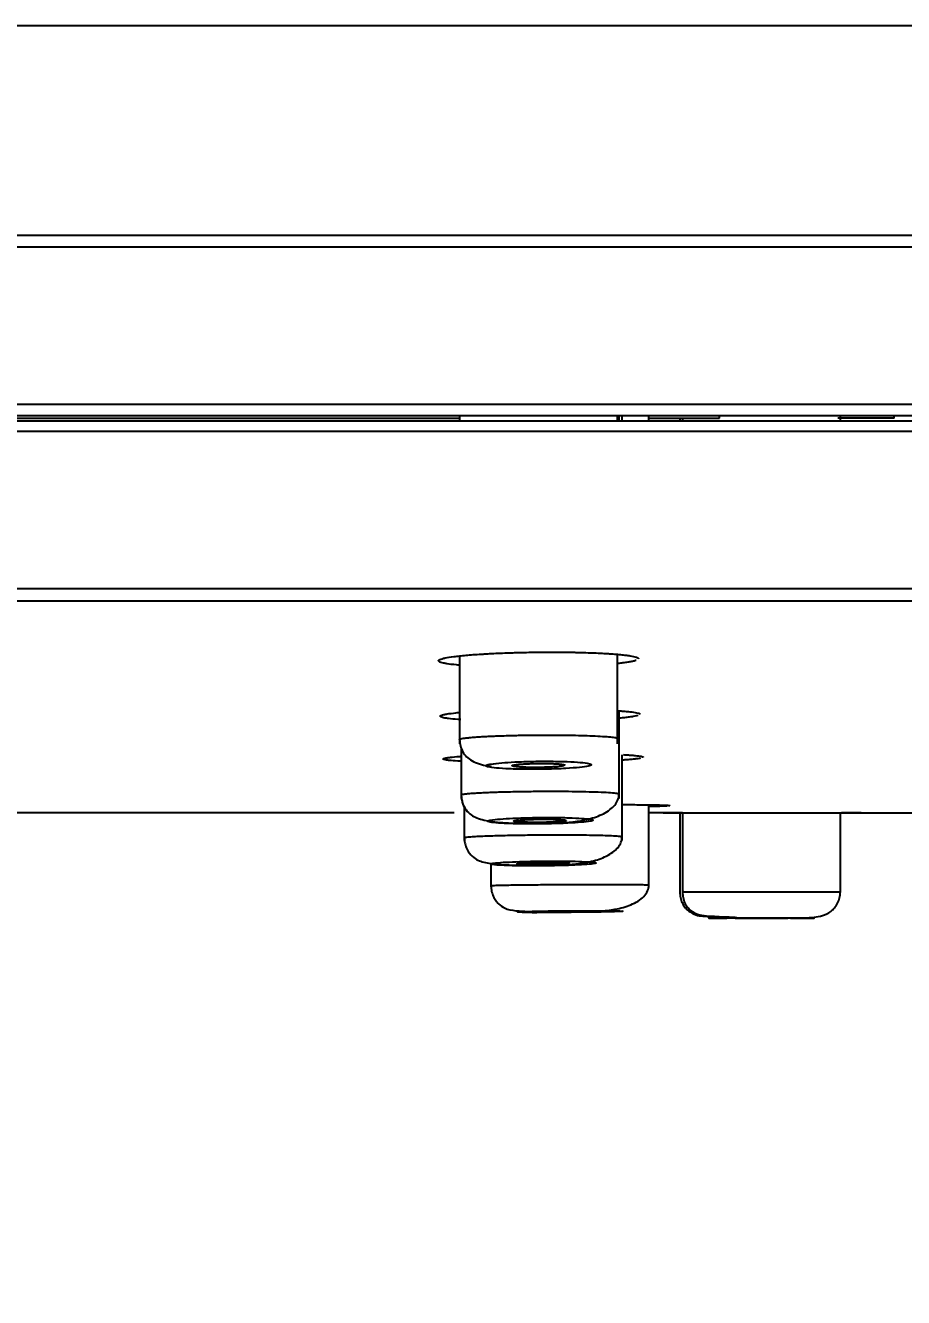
# Model space of a CAD drawing. Header units: millimetres. Extents: x 6110 to 6704, y -2661 to -1821.
# Drawn here: x 6484.93 to 6489.1, y -2068.33 to -2062.29 of the extents above; entities that cross this region are included whole.
import ezdxf

# ---------------------------------------------------------------- set-up
doc = ezdxf.new("R2010")
doc.units = ezdxf.units.MM
doc.header["$LTSCALE"] = 0.1
doc.linetypes.add('HIDDEN2', pattern=[4.7625, 3.175, -1.5875])
doc.layers.add('1', color=4, linetype='HIDDEN2', lineweight=13)
doc.layers.add('DIM', color=3, linetype='Continuous', lineweight=9)
doc.styles.get("Standard").update_dxf_attribs({"font": 'arial.ttf'})
doc.dimstyles.new('ISO-25', dxfattribs={"dimtxt": 2.5, "dimasz": 2.5, "dimexe": 1.25, "dimexo": 0.625, "dimtad": 1, "dimlfac": 5, "dimtxsty": 'Standard', "dimcen": 2.5, "dimadec": 0, "dimazin": 0, "dimtfac": 1, "dimtmove": 0, "dimatfit": 3, "dimfxl": 0, "dimarcsym": 0})

# ---------------------------------------------------------------- blocks, each defined once
blk = doc.blocks.new('*D94')
at = {"layer": 'Defpoints', "color": 0}
for p in [(6619.6172, -1993.2599), (6619.6172, -2013.8444), (6456.1819, -2064.0902)]:
    blk.add_point(p, dxfattribs=at)
at = {"layer": 'DIM', "color": 0, "lineweight": -2}
for p, q in [((6456.1819, -2063.4652), (6456.1819, -1992.0099)), ((6619.6172, -2013.2194), (6619.6172, -1992.0099)), ((6461.1819, -1993.2599), (6614.6172, -1993.2599))]:
    blk.add_line(p, q, dxfattribs=at)
at = {"layer": 'DIM', "color": 0}
for points in [[(6461.1819, -1992.4266), (6461.1819, -1994.0933), (6456.1819, -1993.2599)], [(6614.6172, -1992.4266), (6614.6172, -1994.0933), (6619.6172, -1993.2599)]]:
    blk.add_solid(points, dxfattribs=at)
at = {"layer": 'DIM', "color": 0, "insert": (6537.8995, -1989.6302), "char_height": 5, "attachment_point": 5}
blk.add_mtext('653,7', dxfattribs=at)

msp = doc.modelspace()

# ---------------------------------------------------------------- hatches: boundary and pattern name
at = {"layer": 'DIM'}
h = msp.add_hatch(dxfattribs=at)
h.set_pattern_fill('ANSI31', color=2)
edge = h.paths.add_edge_path()
edge.add_line((6619.6172, -2595.9805), (6619.6172, -1962.2056))
edge.add_line((6634.6172, -1966.1101), (6619.6172, -1966.1101))
edge.add_line((6634.6172, -2610.9805), (6634.6172, -1966.1101))
edge.add_line((6634.6172, -2610.9805), (6184.4567, -2610.9805))
edge.add_line((6619.6172, -2595.9805), (6184.4567, -2595.9805))
edge.add_line((6184.4567, -2610.9805), (6184.4567, -2595.9805))

# ---------------------------------------------------------------- linework, layer by layer
at = {"layer": '1', "color": 7, "linetype": 'Continuous', "lineweight": -3}
for p, q in [((6484.3069, -2062.2906), (6491.0382, -2062.2906)), ((6484.3069, -2063.2861), (6511.114, -2063.2861)), ((6511.7491, -2063.3432), (6484.3069, -2063.3432)), ((6512.4319, -2064.0902), (6456.1819, -2064.0902)), ((6456.1819, -2064.1422), (6512.4319, -2064.1422)), ((6484.6937, -2064.1547), (6486.9927, -2064.1547)), ((6486.9928, -2064.1422), (6486.9928, -2064.1672)), ((6487.7428, -2064.1672), (6487.7428, -2064.1422)), ((6487.7506, -2064.1672), (6487.7506, -2064.1422)), ((6487.765, -2064.1672), (6487.765, -2064.1422)), ((6487.892, -2064.1672), (6487.892, -2064.1422)), ((6487.892, -2064.1547), (6488.2272, -2064.1547)), ((6488.0394, -2064.1547), (6488.0394, -2064.1672)), ((6488.0516, -2064.1547), (6488.0516, -2064.1672)), ((6488.2272, -2064.1547), (6488.2272, -2064.1422)), ((6489.0569, -2064.1547), (6488.7894, -2064.1547)), ((6488.8016, -2064.1672), (6488.8016, -2064.1422)), ((6489.0569, -2064.1547), (6489.0569, -2064.1422)), ((6456.1819, -2064.1672), (6512.4319, -2064.1672)), ((6512.4319, -2064.2192), (6484.3069, -2064.2192)), ((6511.7491, -2064.9661), (6456.8646, -2064.9661)), ((6511.114, -2065.0233), (6484.3069, -2065.0233)), ((6486.9928, -2065.2839), (6486.9928, -2065.7017)), ((6487.7428, -2065.7017), (6487.7428, -2065.2772)), ((6487.7506, -2065.9606), (6487.7506, -2065.5451)), ((6487.0006, -2065.7203), (6487.0006, -2065.9606)), ((6487.765, -2066.1596), (6487.765, -2065.753)), ((6486.9672, -2066.0297), (6484.6245, -2066.0297)), ((6487.015, -2065.9978), (6487.015, -2066.1596)), ((6487.892, -2066.38), (6487.892, -2065.991)), ((6487.9592, -2066.0297), (6487.892, -2066.0297)), ((6488.0516, -2066.0297), (6487.9592, -2066.0297)), ((6488.0394, -2066.0297), (6488.0394, -2066.4077)), ((6488.0516, -2066.0296), (6488.0516, -2066.4077)), ((6488.8016, -2066.4077), (6488.8016, -2066.0283)), ((6487.142, -2066.2681), (6487.142, -2066.38))]:
    msp.add_line(p, q, dxfattribs=at)
msp.add_arc((6488.7045, -1816.0297), 250, 270.019458, 270.300146, dxfattribs=at)
for points, knots in [([(6486.9904, -2065.3278), (6486.9863, -2065.3275), (6486.9823, -2065.3271), (6486.9607, -2065.325), (6486.9455, -2065.3231), (6486.9299, -2065.3205), (6486.9269, -2065.32), (6486.9213, -2065.319), (6486.9187, -2065.3184), (6486.9114, -2065.3168), (6486.9073, -2065.3157), (6486.8973, -2065.3124), (6486.8936, -2065.3101), (6486.8925, -2065.3066), (6486.893, -2065.3054), (6486.8953, -2065.303), (6486.8992, -2065.3007), (6486.906, -2065.2983), (6486.9123, -2065.2965), (6486.9146, -2065.296), (6486.9195, -2065.2948), (6486.9222, -2065.2942), (6486.9363, -2065.2913), (6486.9502, -2065.2891), (6486.971, -2065.2864), (6486.9753, -2065.2859), (6486.9843, -2065.2848), (6486.989, -2065.2843), (6487.0035, -2065.2827), (6487.0136, -2065.2817), (6487.0457, -2065.2789), (6487.0692, -2065.2771), (6487.1011, -2065.2751), (6487.1077, -2065.2747), (6487.1209, -2065.2739), (6487.1276, -2065.2735), (6487.1479, -2065.2724), (6487.1756, -2065.2711), (6487.2046, -2065.27), (6487.2267, -2065.2692), (6487.2342, -2065.269), (6487.2492, -2065.2685), (6487.2569, -2065.2683), (6487.2951, -2065.2672), (6487.3259, -2065.2666), (6487.3724, -2065.2661), (6487.3879, -2065.266), (6487.4114, -2065.2659), (6487.4192, -2065.2658), (6487.4347, -2065.2658), (6487.4424, -2065.2659), (6487.4807, -2065.266), (6487.5106, -2065.2663), (6487.5469, -2065.267), (6487.5541, -2065.2672), (6487.5684, -2065.2675), (6487.5755, -2065.2677), (6487.5964, -2065.2683), (6487.6099, -2065.2688), (6487.6491, -2065.2703), (6487.6735, -2065.2715), (6487.7018, -2065.2733), (6487.7074, -2065.2736), (6487.7181, -2065.2744), (6487.7233, -2065.2748), (6487.7384, -2065.276), (6487.7574, -2065.2776), (6487.774, -2065.2795), (6487.7854, -2065.2809), (6487.7891, -2065.2814), (6487.7961, -2065.2824), (6487.7994, -2065.2829), (6487.8151, -2065.2854), (6487.8247, -2065.2876), (6487.8331, -2065.2903), (6487.8346, -2065.2909), (6487.8373, -2065.292), (6487.8384, -2065.2926), (6487.8412, -2065.2944), (6487.8423, -2065.2955), (6487.8427, -2065.297), (6487.8428, -2065.2972), (6487.8428, -2065.2975)], [0, 0, 0, 0, 0.011228, 0.011228, 0.062966, 0.062966, 0.075901, 0.075901, 0.088835, 0.088835, 0.114705, 0.114705, 0.166443, 0.166443, 0.192312, 0.192312, 0.218182, 0.244051, 0.244051, 0.256985, 0.256985, 0.26992, 0.26992, 0.321659, 0.321659, 0.334593, 0.334593, 0.347528, 0.347528, 0.373397, 0.373397, 0.425136, 0.425136, 0.43807, 0.43807, 0.451005, 0.451005, 0.476874, 0.502743, 0.502743, 0.515678, 0.515678, 0.528613, 0.528613, 0.580351, 0.580351, 0.60622, 0.60622, 0.619155, 0.619155, 0.63209, 0.63209, 0.683828, 0.683828, 0.696763, 0.696763, 0.709698, 0.709698, 0.735567, 0.735567, 0.787305, 0.787305, 0.80024, 0.80024, 0.813175, 0.813175, 0.839044, 0.864913, 0.864913, 0.877848, 0.877848, 0.890782, 0.890782, 0.942521, 0.942521, 0.955455, 0.955455, 0.96839, 0.96839, 0.994259, 0.994259, 1, 1, 1, 1]), ([(6487.8322, -2065.3052), (6487.8318, -2065.3053), (6487.8314, -2065.3054), (6487.8293, -2065.3062), (6487.8274, -2065.3067), (6487.8212, -2065.3085), (6487.8114, -2065.3108), (6487.7989, -2065.3131), (6487.7884, -2065.3148), (6487.7847, -2065.3153), (6487.777, -2065.3164), (6487.773, -2065.317), (6487.7613, -2065.3185), (6487.7534, -2065.3194), (6487.7449, -2065.3203)], [0, 0, 0, 0, 0.024004, 0.024004, 0.135165, 0.135165, 0.357487, 0.579809, 0.579809, 0.69097, 0.69097, 0.802131, 0.802131, 1, 1, 1, 1]), ([(6487.7477, -2065.5443), (6487.7538, -2065.5447), (6487.769, -2065.5458), (6487.7825, -2065.547), (6487.7939, -2065.5481), (6487.7975, -2065.5485), (6487.8045, -2065.5493), (6487.8078, -2065.5497), (6487.8234, -2065.5517), (6487.8329, -2065.5534), (6487.8412, -2065.5556), (6487.8427, -2065.556), (6487.8453, -2065.5569), (6487.8464, -2065.5574), (6487.8491, -2065.5587), (6487.8502, -2065.5597), (6487.8505, -2065.5608), (6487.8506, -2065.561), (6487.8506, -2065.5611)], [0, 0, 0, 0, 0.09372, 0.240154, 0.240154, 0.313372, 0.313372, 0.386589, 0.386589, 0.679458, 0.679458, 0.752676, 0.752676, 0.825893, 0.825893, 0.972328, 0.972328, 1, 1, 1, 1]), ([(6486.9985, -2065.5866), (6486.994, -2065.5863), (6486.9896, -2065.586), (6486.9677, -2065.5843), (6486.9526, -2065.5828), (6486.9371, -2065.5809), (6486.9341, -2065.5805), (6486.9286, -2065.5796), (6486.926, -2065.5792), (6486.9188, -2065.5779), (6486.9148, -2065.5771), (6486.9049, -2065.5744), (6486.9012, -2065.5726), (6486.9005, -2065.5703), (6486.9005, -2065.5698), (6486.901, -2065.5689), (6486.9014, -2065.5684), (6486.9033, -2065.567), (6486.9073, -2065.5651), (6486.9142, -2065.5632), (6486.9205, -2065.5618), (6486.9228, -2065.5613), (6486.9278, -2065.5604), (6486.9305, -2065.5599), (6486.9447, -2065.5576), (6486.9588, -2065.5558), (6486.9797, -2065.5536), (6486.984, -2065.5532), (6486.9893, -2065.5527), (6486.99, -2065.5526), (6486.9908, -2065.5526)], [0, 0, 0, 0, 0.036225, 0.036225, 0.1894, 0.1894, 0.227693, 0.227693, 0.265987, 0.265987, 0.342574, 0.342574, 0.495748, 0.495748, 0.534042, 0.534042, 0.572336, 0.572336, 0.648923, 0.72551, 0.72551, 0.763804, 0.763804, 0.802097, 0.802097, 0.955272, 0.955272, 0.993565, 0.993565, 1, 1, 1, 1]), ([(6487.8395, -2065.5674), (6487.8392, -2065.5675), (6487.8388, -2065.5676), (6487.8367, -2065.5682), (6487.8348, -2065.5686), (6487.8285, -2065.57), (6487.8186, -2065.5719), (6487.806, -2065.5737), (6487.7954, -2065.5751), (6487.7917, -2065.5755), (6487.784, -2065.5764), (6487.7799, -2065.5768), (6487.7685, -2065.578), (6487.7608, -2065.5787), (6487.7527, -2065.5795)], [0, 0, 0, 0, 0.021352, 0.021352, 0.133685, 0.133685, 0.358352, 0.583019, 0.583019, 0.695352, 0.695352, 0.807685, 0.807685, 1, 1, 1, 1]), ([(6486.9928, -2065.681), (6486.9927, -2065.6803), (6486.9953, -2065.6779), (6487.0099, -2065.675), (6487.0338, -2065.6721), (6487.0529, -2065.6704), (6487.0742, -2065.6688), (6487.0972, -2065.6673), (6487.1214, -2065.666), (6487.1463, -2065.6648), (6487.1715, -2065.6637), (6487.1887, -2065.6631), (6487.1973, -2065.6629)], [0, 0, 0, 0, 0.105606, 0.339792, 0.435151, 0.526843, 0.614868, 0.699227, 0.779919, 0.856945, 0.930305, 1, 1, 1, 1]), ([(6487.1973, -2065.6629), (6487.208, -2065.6625), (6487.23, -2065.6619), (6487.264, -2065.6611), (6487.2984, -2065.6604), (6487.3331, -2065.6599), (6487.3756, -2065.6596), (6487.4267, -2065.6595), (6487.486, -2065.6599), (6487.5449, -2065.6609), (6487.601, -2065.6624), (6487.6518, -2065.6645), (6487.6944, -2065.6671), (6487.7257, -2065.6702), (6487.74, -2065.6732), (6487.7427, -2065.6753), (6487.7428, -2065.676), (6487.7428, -2065.6761)], [0, 0, 0, 0, 0.047415, 0.094245, 0.140491, 0.186153, 0.231232, 0.306833, 0.386223, 0.469406, 0.556387, 0.647169, 0.741754, 0.840144, 0.94234, 0.993175, 1, 1, 1, 1]), ([(6486.9932, -2065.6811), (6486.9935, -2065.6919), (6486.996, -2065.7133), (6487.0079, -2065.7415), (6487.0266, -2065.765), (6487.0626, -2065.791), (6487.1028, -2065.8027), (6487.1361, -2065.8084), (6487.1407, -2065.8092)], [0, 0, 0, 0, 0.111195, 0.23912, 0.387009, 0.555343, 0.940167, 1, 1, 1, 1]), ([(6486.9963, -2065.7844), (6486.9794, -2065.7834), (6486.965, -2065.7824), (6486.95, -2065.7809), (6486.9471, -2065.7807), (6486.9417, -2065.78), (6486.9392, -2065.7797), (6486.9322, -2065.7788), (6486.9283, -2065.7782), (6486.9187, -2065.7762), (6486.9153, -2065.7749), (6486.9149, -2065.7731), (6486.9151, -2065.7728), (6486.9157, -2065.7721), (6486.9162, -2065.7717), (6486.9182, -2065.7707), (6486.9224, -2065.7693), (6486.9296, -2065.7679), (6486.9362, -2065.7668), (6486.9385, -2065.7664), (6486.9437, -2065.7657), (6486.9464, -2065.7654), (6486.9609, -2065.7636), (6486.9752, -2065.7623), (6486.9937, -2065.7608), (6486.9952, -2065.7607), (6486.9967, -2065.7606)], [0, 0, 0, 0, 0.160592, 0.160592, 0.201833, 0.201833, 0.243073, 0.243073, 0.325554, 0.325554, 0.490517, 0.490517, 0.531757, 0.531757, 0.572998, 0.572998, 0.655479, 0.73796, 0.73796, 0.779201, 0.779201, 0.820441, 0.820441, 0.985404, 0.985404, 1, 1, 1, 1]), ([(6487.2553, -2065.7875), (6487.2553, -2065.7875), (6487.2552, -2065.7875), (6487.2328, -2065.7886), (6487.2119, -2065.7899), (6487.1738, -2065.7931), (6487.1569, -2065.7951), (6487.1322, -2065.7992), (6487.124, -2065.8013), (6487.1174, -2065.8056), (6487.1188, -2065.8078), (6487.131, -2065.8118), (6487.1419, -2065.8137), (6487.1713, -2065.817), (6487.1904, -2065.8184), (6487.2338, -2065.8206), (6487.2589, -2065.8214), (6487.3115, -2065.8223), (6487.3397, -2065.8224), (6487.3956, -2065.8219), (6487.4239, -2065.8212), (6487.467, -2065.8197), (6487.4832, -2065.819), (6487.5223, -2065.8168), (6487.5441, -2065.8152), (6487.5799, -2065.8115), (6487.5942, -2065.8095), (6487.6135, -2065.8053), (6487.6187, -2065.8031), (6487.6195, -2065.7989), (6487.615, -2065.7968), (6487.5972, -2065.7929), (6487.5836, -2065.7911), (6487.5493, -2065.7881), (6487.5281, -2065.7869), (6487.4812, -2065.785), (6487.4549, -2065.7845), (6487.4006, -2065.784), (6487.3719, -2065.7841), (6487.3134, -2065.7852), (6487.2828, -2065.7862), (6487.2553, -2065.7875)], [0, 0, 0, 0, 0.000052, 0.000052, 0.048301, 0.048301, 0.102231, 0.102231, 0.156152, 0.156152, 0.20997, 0.20997, 0.263634, 0.263634, 0.317163, 0.317163, 0.370632, 0.370632, 0.424128, 0.424128, 0.477622, 0.477622, 0.511132, 0.511132, 0.565006, 0.565006, 0.618944, 0.618944, 0.672843, 0.672843, 0.726616, 0.726616, 0.780232, 0.780232, 0.833731, 0.833731, 0.8872, 0.8872, 0.940743, 0.940743, 1, 1, 1, 1]), ([(6487.8529, -2065.7697), (6487.8526, -2065.7697), (6487.8523, -2065.7698), (6487.8502, -2065.7702), (6487.8482, -2065.7706), (6487.8417, -2065.7716), (6487.8315, -2065.773), (6487.8186, -2065.7744), (6487.8079, -2065.7754), (6487.8042, -2065.7758), (6487.7963, -2065.7764), (6487.7922, -2065.7768), (6487.7813, -2065.7776), (6487.7744, -2065.7781), (6487.7671, -2065.7786)], [0, 0, 0, 0, 0.019302, 0.019302, 0.134164, 0.134164, 0.36389, 0.593615, 0.593615, 0.708478, 0.708478, 0.823341, 0.823341, 1, 1, 1, 1]), ([(6487.7702, -2065.7528), (6487.7743, -2065.753), (6487.7873, -2065.7537), (6487.7989, -2065.7545), (6487.8102, -2065.7553), (6487.8138, -2065.7556), (6487.8206, -2065.7562), (6487.8239, -2065.7565), (6487.8391, -2065.7579), (6487.8484, -2065.7592), (6487.858, -2065.7611), (6487.8605, -2065.7618), (6487.8639, -2065.7632), (6487.8648, -2065.7639), (6487.865, -2065.7646), (6487.865, -2065.7647), (6487.865, -2065.7648)], [0, 0, 0, 0, 0.066985, 0.219915, 0.219915, 0.29638, 0.29638, 0.372845, 0.372845, 0.678704, 0.678704, 0.831634, 0.831634, 0.984564, 0.984564, 1, 1, 1, 1]), ([(6487.4564, -2065.8098), (6487.4506, -2065.8103), (6487.4443, -2065.8108), (6487.4342, -2065.8114), (6487.4307, -2065.8116), (6487.4235, -2065.8119), (6487.4197, -2065.8121), (6487.4084, -2065.8126), (6487.4006, -2065.8128), (6487.3886, -2065.8132), (6487.3845, -2065.8132), (6487.3763, -2065.8134), (6487.3722, -2065.8134), (6487.3599, -2065.8136), (6487.3518, -2065.8136), (6487.3417, -2065.8135), (6487.3397, -2065.8135), (6487.3357, -2065.8135), (6487.3298, -2065.8134), (6487.3201, -2065.8133), (6487.3128, -2065.8131), (6487.3073, -2065.8129), (6487.3055, -2065.8129), (6487.302, -2065.8127), (6487.3002, -2065.8127), (6487.2917, -2065.8123), (6487.2854, -2065.812), (6487.2767, -2065.8114), (6487.2739, -2065.8112), (6487.2687, -2065.8108), (6487.2662, -2065.8106), (6487.2594, -2065.8099), (6487.2556, -2065.8094), (6487.2508, -2065.8086), (6487.2494, -2065.8083), (6487.247, -2065.8077), (6487.246, -2065.8074), (6487.2436, -2065.8065), (6487.2428, -2065.8059), (6487.2428, -2065.8047), (6487.2435, -2065.8041), (6487.2459, -2065.8031), (6487.2469, -2065.8028), (6487.2492, -2065.8022), (6487.2506, -2065.8019), (6487.2553, -2065.801), (6487.2591, -2065.8004), (6487.2658, -2065.7996), (6487.2683, -2065.7993), (6487.2735, -2065.7988), (6487.2762, -2065.7985), (6487.2848, -2065.7978), (6487.2911, -2065.7973), (6487.3013, -2065.7967), (6487.3049, -2065.7965), (6487.3121, -2065.7961), (6487.3194, -2065.7958), (6487.3271, -2065.7955), (6487.3349, -2065.7952), (6487.3389, -2065.7951), (6487.351, -2065.7948), (6487.3592, -2065.7947), (6487.3714, -2065.7945), (6487.3755, -2065.7945), (6487.3816, -2065.7945), (6487.3837, -2065.7945), (6487.3878, -2065.7945), (6487.3898, -2065.7945), (6487.3998, -2065.7946), (6487.4076, -2065.7947), (6487.419, -2065.7949), (6487.4228, -2065.795), (6487.43, -2065.7952), (6487.4336, -2065.7953), (6487.4437, -2065.7957), (6487.4501, -2065.7961), (6487.4588, -2065.7966), (6487.4616, -2065.7968), (6487.4668, -2065.7973), (6487.4717, -2065.7977), (6487.4759, -2065.7982), (6487.4798, -2065.7987), (6487.4816, -2065.799), (6487.4863, -2065.7998), (6487.4887, -2065.8004), (6487.4911, -2065.8012), (6487.4917, -2065.8015), (6487.4926, -2065.8021), (6487.4928, -2065.8025), (6487.4928, -2065.8028), (6487.4928, -2065.8028), (6487.4928, -2065.8028)], [0, 0, 0, 0, 0.0357, 0.0357, 0.05355, 0.05355, 0.0714, 0.0714, 0.107099, 0.107099, 0.124949, 0.124949, 0.142799, 0.142799, 0.178499, 0.178499, 0.187424, 0.187424, 0.196349, 0.214199, 0.232048, 0.232048, 0.240973, 0.240973, 0.249898, 0.249898, 0.285598, 0.285598, 0.303448, 0.303448, 0.321298, 0.321298, 0.356998, 0.356998, 0.374848, 0.374848, 0.392697, 0.392697, 0.428397, 0.428397, 0.464097, 0.464097, 0.481947, 0.481947, 0.499797, 0.499797, 0.535496, 0.535496, 0.553346, 0.553346, 0.571196, 0.571196, 0.606896, 0.606896, 0.624746, 0.624746, 0.642596, 0.660446, 0.660446, 0.678296, 0.678296, 0.713995, 0.713995, 0.731845, 0.731845, 0.74077, 0.74077, 0.749695, 0.749695, 0.785395, 0.785395, 0.803245, 0.803245, 0.821095, 0.821095, 0.856794, 0.856794, 0.874644, 0.874644, 0.892494, 0.910344, 0.910344, 0.928194, 0.928194, 0.963894, 0.963894, 0.981744, 0.981744, 0.999593, 0.999593, 1, 1, 1, 1]), ([(6487.4895, -2065.805), (6487.4889, -2065.8052), (6487.4882, -2065.8054), (6487.4863, -2065.8059), (6487.4836, -2065.8065), (6487.4802, -2065.8071), (6487.4764, -2065.8076), (6487.4743, -2065.8079), (6487.4674, -2065.8088), (6487.4623, -2065.8093), (6487.4564, -2065.8098)], [0, 0, 0, 0, 0.108398, 0.108398, 0.286718, 0.465039, 0.465039, 0.643359, 0.643359, 1, 1, 1, 1]), ([(6487.0006, -2065.944), (6487.0004, -2065.9433), (6487.0034, -2065.9415), (6487.0197, -2065.9389), (6487.0469, -2065.9364), (6487.074, -2065.9346), (6487.1045, -2065.9329), (6487.1368, -2065.9315), (6487.1701, -2065.9303), (6487.193, -2065.9296), (6487.2043, -2065.9293)], [0, 0, 0, 0, 0.128952, 0.342735, 0.469553, 0.589462, 0.702463, 0.808553, 0.907732, 1, 1, 1, 1]), ([(6487.001, -2065.944), (6487.001, -2065.9509), (6487.0021, -2065.9644), (6487.0086, -2065.9901), (6487.0236, -2066.0177), (6487.0481, -2066.0406), (6487.0854, -2066.0594), (6487.1482, -2066.0721), (6487.2345, -2066.0781), (6487.302, -2066.0798), (6487.3315, -2066.0798), (6487.3392, -2066.0798)], [0, 0, 0, 0, 0.041384, 0.083532, 0.17016, 0.261887, 0.36144, 0.580316, 0.822186, 0.954376, 1, 1, 1, 1]), ([(6487.2043, -2065.9293), (6487.2178, -2065.929), (6487.2455, -2065.9283), (6487.2885, -2065.9275), (6487.332, -2065.9269), (6487.3834, -2065.9265), (6487.4438, -2065.9263), (6487.5121, -2065.9268), (6487.5787, -2065.9278), (6487.6401, -2065.9294), (6487.6922, -2065.9315), (6487.7308, -2065.9342), (6487.7475, -2065.9368), (6487.7504, -2065.9386), (6487.7506, -2065.9392), (6487.7506, -2065.9392)], [0, 0, 0, 0, 0.059501, 0.118013, 0.175537, 0.232074, 0.319458, 0.411517, 0.508254, 0.60967, 0.715769, 0.82655, 0.942014, 0.992788, 1, 1, 1, 1]), ([(6487.3392, -2066.0798), (6487.3549, -2066.08), (6487.4196, -2066.0798), (6487.5123, -2066.0764), (6487.6096, -2066.0598), (6487.6815, -2066.0343), (6487.7371, -2065.9923), (6487.7498, -2065.9584), (6487.7503, -2065.9392)], [0, 0, 0, 0, 0.082123, 0.341354, 0.484182, 0.642322, 0.816694, 1, 1, 1, 1]), ([(6487.7679, -2065.9899), (6487.7718, -2065.9899), (6487.7757, -2065.9899), (6487.8053, -2065.99), (6487.8293, -2065.9902), (6487.8571, -2065.9904), (6487.8626, -2065.9905), (6487.8731, -2065.9906), (6487.8782, -2065.9907), (6487.893, -2065.9909), (6487.9115, -2065.9911), (6487.9276, -2065.9914), (6487.9387, -2065.9917), (6487.9422, -2065.9918), (6487.949, -2065.9919), (6487.9522, -2065.992), (6487.9672, -2065.9925), (6487.9763, -2065.9929), (6487.9856, -2065.9935), (6487.9879, -2065.9937), (6487.9911, -2065.9942), (6487.992, -2065.9944), (6487.992, -2065.9947), (6487.992, -2065.9947), (6487.992, -2065.9947)], [0, 0, 0, 0, 0.028576, 0.028576, 0.222305, 0.222305, 0.270737, 0.270737, 0.31917, 0.31917, 0.416034, 0.512899, 0.512899, 0.561331, 0.561331, 0.609763, 0.609763, 0.803493, 0.803493, 0.900357, 0.900357, 0.997222, 0.997222, 1, 1, 1, 1]), ([(6487.979, -2065.9964), (6487.9788, -2065.9964), (6487.9785, -2065.9965), (6487.9764, -2065.9966), (6487.9743, -2065.9967), (6487.9676, -2065.9971), (6487.9573, -2065.9976), (6487.9442, -2065.9981), (6487.9333, -2065.9985), (6487.9295, -2065.9986), (6487.9215, -2065.9988), (6487.9173, -2065.9989), (6487.907, -2065.9992), (6487.9006, -2065.9994), (6487.894, -2065.9996)], [0, 0, 0, 0, 0.016869, 0.016869, 0.133964, 0.133964, 0.368155, 0.602346, 0.602346, 0.719441, 0.719441, 0.836537, 0.836537, 1, 1, 1, 1]), ([(6487.9592, -2066.0297), (6487.9636, -2066.0297), (6487.9697, -2066.0297), (6487.9854, -2066.0297), (6487.995, -2066.0297), (6488.0091, -2066.0297), (6488.0121, -2066.0297), (6488.0181, -2066.0297), (6488.0275, -2066.0296), (6488.0378, -2066.0296), (6488.0592, -2066.0296), (6488.075, -2066.0296), (6488.0964, -2066.0296), (6488.1008, -2066.0296), (6488.1097, -2066.0295), (6488.1143, -2066.0295), (6488.1282, -2066.0295), (6488.1377, -2066.0295), (6488.167, -2066.0294), (6488.1875, -2066.0294), (6488.2196, -2066.0294), (6488.2305, -2066.0293), (6488.2473, -2066.0293), (6488.253, -2066.0293), (6488.2643, -2066.0293), (6488.2701, -2066.0293), (6488.2987, -2066.0292), (6488.322, -2066.0292), (6488.3576, -2066.0291), (6488.3695, -2066.0291), (6488.3876, -2066.029), (6488.3936, -2066.029), (6488.4058, -2066.029), (6488.4119, -2066.029), (6488.4422, -2066.0289), (6488.4903, -2066.0288), (6488.5375, -2066.0287), (6488.5667, -2066.0287), (6488.5725, -2066.0287), (6488.584, -2066.0287), (6488.6011, -2066.0286), (6488.6177, -2066.0286), (6488.6503, -2066.0285), (6488.6713, -2066.0285), (6488.6964, -2066.0285), (6488.7014, -2066.0285), (6488.7112, -2066.0284), (6488.7161, -2066.0284), (6488.7304, -2066.0284), (6488.7396, -2066.0284), (6488.7661, -2066.0284), (6488.7825, -2066.0284), (6488.8051, -2066.0283), (6488.8123, -2066.0283), (6488.826, -2066.0283), (6488.8325, -2066.0283), (6488.8505, -2066.0283), (6488.8608, -2066.0283), (6488.8739, -2066.0283), (6488.8778, -2066.0284), (6488.8831, -2066.0284), (6488.8847, -2066.0284), (6488.8878, -2066.0284), (6488.8892, -2066.0284), (6488.8957, -2066.0284), (6488.899, -2066.0284), (6488.9012, -2066.0285), (6488.9016, -2066.0285), (6488.9016, -2066.0285)], [0, 0, 0, 0, 0.051472, 0.051472, 0.102945, 0.102945, 0.115813, 0.115813, 0.128681, 0.154417, 0.154417, 0.20589, 0.20589, 0.218758, 0.218758, 0.231626, 0.231626, 0.257362, 0.257362, 0.308835, 0.308835, 0.334571, 0.334571, 0.347439, 0.347439, 0.360307, 0.360307, 0.41178, 0.41178, 0.437516, 0.437516, 0.450384, 0.450384, 0.463252, 0.463252, 0.514725, 0.566197, 0.566197, 0.579065, 0.579065, 0.591933, 0.61767, 0.61767, 0.669142, 0.669142, 0.68201, 0.68201, 0.694878, 0.694878, 0.720615, 0.720615, 0.772087, 0.772087, 0.797823, 0.797823, 0.82356, 0.82356, 0.875032, 0.875032, 0.900768, 0.900768, 0.913636, 0.913636, 0.926505, 0.926505, 0.977977, 0.977977, 1, 1, 1, 1]), ([(6488.9002, -2066.0286), (6488.9001, -2066.0286), (6488.8999, -2066.0286), (6488.8976, -2066.0286), (6488.8896, -2066.0287), (6488.8746, -2066.0288), (6488.863, -2066.0288), (6488.8605, -2066.0289), (6488.8555, -2066.0289), (6488.8475, -2066.0289), (6488.8387, -2066.029), (6488.8244, -2066.029), (6488.8156, -2066.029), (6488.8062, -2066.0291)], [0, 0, 0, 0, 0.024065, 0.024065, 0.291408, 0.558752, 0.558752, 0.625588, 0.625588, 0.692424, 0.826096, 0.826096, 1, 1, 1, 1]), ([(6487.2625, -2066.0541), (6487.2625, -2066.0541), (6487.2625, -2066.0541), (6487.2398, -2066.055), (6487.2186, -2066.0561), (6487.1805, -2066.0588), (6487.1638, -2066.0604), (6487.1394, -2066.0636), (6487.1314, -2066.0654), (6487.1251, -2066.0688), (6487.1267, -2066.0705), (6487.1392, -2066.0737), (6487.1502, -2066.0752), (6487.18, -2066.0777), (6487.1992, -2066.0788), (6487.2429, -2066.0805), (6487.2681, -2066.0811), (6487.3209, -2066.0817), (6487.3492, -2066.0817), (6487.4051, -2066.0811), (6487.4335, -2066.0806), (6487.4764, -2066.0793), (6487.4925, -2066.0787), (6487.5314, -2066.0769), (6487.5531, -2066.0755), (6487.5885, -2066.0726), (6487.6027, -2066.0709), (6487.6216, -2066.0676), (6487.6266, -2066.0658), (6487.627, -2066.0624), (6487.6224, -2066.0608), (6487.6042, -2066.0578), (6487.5905, -2066.0564), (6487.5559, -2066.054), (6487.5346, -2066.0531), (6487.4875, -2066.0517), (6487.461, -2066.0513), (6487.4065, -2066.0511), (6487.3778, -2066.0512), (6487.3198, -2066.0522), (6487.2897, -2066.053), (6487.2625, -2066.0541)], [0, 0, 0, 0, 0.000045, 0.000045, 0.049057, 0.049057, 0.102908, 0.102908, 0.156747, 0.156747, 0.210516, 0.210516, 0.264186, 0.264186, 0.317772, 0.317772, 0.371325, 0.371325, 0.424899, 0.424899, 0.478473, 0.478473, 0.511926, 0.511926, 0.565745, 0.565745, 0.6196, 0.6196, 0.673424, 0.673424, 0.727163, 0.727163, 0.780803, 0.780803, 0.83437, 0.83437, 0.887925, 0.887925, 0.941533, 0.941533, 1, 1, 1, 1]), ([(6487.4641, -2066.0714), (6487.4583, -2066.0718), (6487.452, -2066.0722), (6487.4418, -2066.0727), (6487.4384, -2066.0728), (6487.4311, -2066.0731), (6487.4274, -2066.0733), (6487.416, -2066.0737), (6487.4082, -2066.0739), (6487.3962, -2066.0742), (6487.3921, -2066.0742), (6487.3839, -2066.0744), (6487.3798, -2066.0744), (6487.3676, -2066.0745), (6487.3595, -2066.0746), (6487.3474, -2066.0745), (6487.3433, -2066.0745), (6487.3355, -2066.0744), (6487.3278, -2066.0743), (6487.3204, -2066.0742), (6487.315, -2066.0741), (6487.3132, -2066.074), (6487.3097, -2066.0739), (6487.308, -2066.0739), (6487.2994, -2066.0736), (6487.2931, -2066.0734), (6487.2844, -2066.073), (6487.2817, -2066.0728), (6487.2764, -2066.0725), (6487.274, -2066.0723), (6487.2672, -2066.0717), (6487.2633, -2066.0713), (6487.2586, -2066.0707), (6487.2572, -2066.0705), (6487.2548, -2066.07), (6487.2538, -2066.0698), (6487.2514, -2066.0691), (6487.2506, -2066.0686), (6487.2505, -2066.0676), (6487.2513, -2066.0672), (6487.2537, -2066.0664), (6487.2547, -2066.0662), (6487.257, -2066.0657), (6487.2584, -2066.0654), (6487.2631, -2066.0647), (6487.2669, -2066.0642), (6487.2737, -2066.0635), (6487.2761, -2066.0633), (6487.2813, -2066.0629), (6487.2841, -2066.0627), (6487.2927, -2066.0621), (6487.299, -2066.0617), (6487.3092, -2066.0612), (6487.3128, -2066.061), (6487.32, -2066.0607), (6487.3273, -2066.0604), (6487.335, -2066.0602), (6487.3428, -2066.06), (6487.3468, -2066.0599), (6487.3589, -2066.0596), (6487.3671, -2066.0595), (6487.3793, -2066.0594), (6487.3834, -2066.0594), (6487.3895, -2066.0593), (6487.3916, -2066.0593), (6487.3957, -2066.0593), (6487.3977, -2066.0593), (6487.4077, -2066.0593), (6487.4155, -2066.0594), (6487.4269, -2066.0596), (6487.4306, -2066.0597), (6487.4379, -2066.0598), (6487.4414, -2066.0599), (6487.4516, -2066.0602), (6487.4579, -2066.0605), (6487.4667, -2066.0609), (6487.4694, -2066.0611), (6487.4746, -2066.0614), (6487.4795, -2066.0618), (6487.4837, -2066.0621), (6487.4876, -2066.0625), (6487.4894, -2066.0627), (6487.4941, -2066.0634), (6487.4965, -2066.0638), (6487.4989, -2066.0645), (6487.4995, -2066.0648), (6487.5003, -2066.0652), (6487.5005, -2066.0655), (6487.5006, -2066.0657), (6487.5006, -2066.0657), (6487.5006, -2066.0657)], [0, 0, 0, 0, 0.035705, 0.035705, 0.053558, 0.053558, 0.07141, 0.07141, 0.107115, 0.107115, 0.124968, 0.124968, 0.14282, 0.14282, 0.178525, 0.178525, 0.196378, 0.196378, 0.21423, 0.232083, 0.232083, 0.241009, 0.241009, 0.249935, 0.249935, 0.28564, 0.28564, 0.303493, 0.303493, 0.321345, 0.321345, 0.35705, 0.35705, 0.374903, 0.374903, 0.392755, 0.392755, 0.42846, 0.42846, 0.464165, 0.464165, 0.482018, 0.482018, 0.49987, 0.49987, 0.535575, 0.535575, 0.553428, 0.553428, 0.57128, 0.57128, 0.606985, 0.606985, 0.624838, 0.624838, 0.64269, 0.660543, 0.660543, 0.678395, 0.678395, 0.7141, 0.7141, 0.731953, 0.731953, 0.740879, 0.740879, 0.749805, 0.749805, 0.78551, 0.78551, 0.803363, 0.803363, 0.821215, 0.821215, 0.85692, 0.85692, 0.874773, 0.874773, 0.892625, 0.910478, 0.910478, 0.92833, 0.92833, 0.964035, 0.964035, 0.981888, 0.981888, 0.99974, 0.99974, 1, 1, 1, 1]), ([(6487.4972, -2066.0675), (6487.4966, -2066.0677), (6487.496, -2066.0678), (6487.4941, -2066.0682), (6487.4914, -2066.0687), (6487.4879, -2066.0692), (6487.4841, -2066.0696), (6487.482, -2066.0699), (6487.4751, -2066.0706), (6487.4699, -2066.071), (6487.4641, -2066.0714)], [0, 0, 0, 0, 0.106193, 0.106193, 0.284955, 0.463716, 0.463716, 0.642477, 0.642477, 1, 1, 1, 1]), ([(6487.015, -2066.1469), (6487.0148, -2066.1463), (6487.0183, -2066.1449), (6487.0365, -2066.1428), (6487.0667, -2066.1408), (6487.1012, -2066.1392), (6487.1393, -2066.1378), (6487.1789, -2066.1366), (6487.2064, -2066.136), (6487.2199, -2066.1357)], [0, 0, 0, 0, 0.149026, 0.345317, 0.497874, 0.639625, 0.770565, 0.890692, 1, 1, 1, 1]), ([(6487.0154, -2066.1469), (6487.0155, -2066.1553), (6487.017, -2066.1713), (6487.026, -2066.2009), (6487.0456, -2066.2306), (6487.0743, -2066.2522), (6487.1105, -2066.2658), (6487.1677, -2066.2736), (6487.2512, -2066.2779), (6487.3147, -2066.279), (6487.3412, -2066.279), (6487.346, -2066.279)], [0, 0, 0, 0, 0.050397, 0.100362, 0.196718, 0.290021, 0.38608, 0.598595, 0.838512, 0.970993, 1, 1, 1, 1]), ([(6487.2199, -2066.1357), (6487.2334, -2066.1354), (6487.2609, -2066.1349), (6487.3037, -2066.1342), (6487.3468, -2066.1338), (6487.3954, -2066.1334), (6487.4501, -2066.1332), (6487.5103, -2066.1334), (6487.5695, -2066.1338), (6487.6255, -2066.1346), (6487.6758, -2066.1358), (6487.7176, -2066.1372), (6487.7483, -2066.139), (6487.7614, -2066.1407), (6487.7642, -2066.1417), (6487.7647, -2066.1419)], [0, 0, 0, 0, 0.060581, 0.120054, 0.17842, 0.23568, 0.314707, 0.397115, 0.482904, 0.572076, 0.664631, 0.760571, 0.859894, 0.962602, 1, 1, 1, 1]), ([(6487.346, -2066.279), (6487.3643, -2066.2792), (6487.4314, -2066.2788), (6487.5263, -2066.276), (6487.6233, -2066.2604), (6487.6954, -2066.2359), (6487.7411, -2066.2026), (6487.7613, -2066.1693), (6487.7647, -2066.1516), (6487.7647, -2066.1424)], [0, 0, 0, 0, 0.094975, 0.349577, 0.489944, 0.645645, 0.817762, 0.908348, 1, 1, 1, 1]), ([(6487.2777, -2066.2606), (6487.2777, -2066.2606), (6487.2777, -2066.2606), (6487.2545, -2066.2613), (6487.2329, -2066.2622), (6487.1946, -2066.2642), (6487.1779, -2066.2654), (6487.1536, -2066.2679), (6487.1457, -2066.2692), (6487.1395, -2066.2718), (6487.1411, -2066.273), (6487.1537, -2066.2754), (6487.1648, -2066.2765), (6487.1946, -2066.2783), (6487.2139, -2066.2791), (6487.2577, -2066.2802), (6487.2829, -2066.2806), (6487.3358, -2066.281), (6487.3641, -2066.2809), (6487.4201, -2066.2804), (6487.4484, -2066.28), (6487.4913, -2066.2789), (6487.5073, -2066.2784), (6487.5461, -2066.277), (6487.5678, -2066.276), (6487.6031, -2066.2737), (6487.6172, -2066.2725), (6487.636, -2066.2699), (6487.641, -2066.2686), (6487.6414, -2066.2661), (6487.6367, -2066.2649), (6487.6185, -2066.2627), (6487.6047, -2066.2617), (6487.57, -2066.26), (6487.5486, -2066.2593), (6487.5014, -2066.2584), (6487.4749, -2066.2581), (6487.4204, -2066.2581), (6487.3916, -2066.2582), (6487.3341, -2066.259), (6487.3044, -2066.2597), (6487.2777, -2066.2606)], [0, 0, 0, 0, 0.000036, 0.000036, 0.049925, 0.049925, 0.103714, 0.103714, 0.157493, 0.157493, 0.211228, 0.211228, 0.264907, 0.264907, 0.31854, 0.31854, 0.372159, 0.372159, 0.425792, 0.425792, 0.479424, 0.479424, 0.512827, 0.512827, 0.566601, 0.566601, 0.620391, 0.620391, 0.67416, 0.67416, 0.727879, 0.727879, 0.781541, 0.781541, 0.835164, 0.835164, 0.888784, 0.888784, 0.942438, 0.942438, 1, 1, 1, 1]), ([(6487.4785, -2066.273), (6487.4726, -2066.2733), (6487.4663, -2066.2736), (6487.4562, -2066.274), (6487.4527, -2066.2741), (6487.4455, -2066.2744), (6487.4417, -2066.2745), (6487.4304, -2066.2748), (6487.4226, -2066.275), (6487.4106, -2066.2752), (6487.4065, -2066.2752), (6487.3983, -2066.2754), (6487.3942, -2066.2754), (6487.3819, -2066.2755), (6487.3738, -2066.2756), (6487.3617, -2066.2756), (6487.3577, -2066.2755), (6487.3499, -2066.2755), (6487.3422, -2066.2755), (6487.3348, -2066.2754), (6487.3294, -2066.2753), (6487.3276, -2066.2753), (6487.3241, -2066.2752), (6487.3223, -2066.2752), (6487.3138, -2066.275), (6487.3075, -2066.2748), (6487.2988, -2066.2745), (6487.2961, -2066.2744), (6487.2908, -2066.2741), (6487.2884, -2066.274), (6487.2816, -2066.2736), (6487.2777, -2066.2733), (6487.273, -2066.2729), (6487.2716, -2066.2727), (6487.2692, -2066.2724), (6487.2682, -2066.2722), (6487.2658, -2066.2717), (6487.265, -2066.2713), (6487.265, -2066.2706), (6487.2658, -2066.2702), (6487.2682, -2066.2697), (6487.2691, -2066.2695), (6487.2715, -2066.2691), (6487.2729, -2066.2689), (6487.2776, -2066.2684), (6487.2814, -2066.268), (6487.2882, -2066.2675), (6487.2906, -2066.2673), (6487.2959, -2066.267), (6487.2986, -2066.2669), (6487.3072, -2066.2664), (6487.3135, -2066.2661), (6487.3238, -2066.2657), (6487.3273, -2066.2656), (6487.3345, -2066.2653), (6487.3419, -2066.2651), (6487.3496, -2066.2649), (6487.3574, -2066.2647), (6487.3614, -2066.2647), (6487.3735, -2066.2644), (6487.3816, -2066.2643), (6487.3938, -2066.2642), (6487.3979, -2066.2642), (6487.4041, -2066.2642), (6487.4061, -2066.2642), (6487.4102, -2066.2642), (6487.4122, -2066.2642), (6487.4222, -2066.2642), (6487.43, -2066.2642), (6487.4414, -2066.2643), (6487.4451, -2066.2643), (6487.4524, -2066.2645), (6487.4559, -2066.2645), (6487.4661, -2066.2647), (6487.4724, -2066.2649), (6487.4812, -2066.2652), (6487.4839, -2066.2653), (6487.4891, -2066.2656), (6487.494, -2066.2658), (6487.4982, -2066.2661), (6487.5021, -2066.2664), (6487.5038, -2066.2665), (6487.5086, -2066.267), (6487.5109, -2066.2673), (6487.5134, -2066.2678), (6487.514, -2066.268), (6487.5148, -2066.2684), (6487.515, -2066.2686), (6487.515, -2066.2687), (6487.515, -2066.2687), (6487.515, -2066.2687)], [0, 0, 0, 0, 0.03571, 0.03571, 0.053565, 0.053565, 0.071421, 0.071421, 0.107131, 0.107131, 0.124986, 0.124986, 0.142841, 0.142841, 0.178551, 0.178551, 0.196406, 0.196406, 0.214262, 0.232117, 0.232117, 0.241044, 0.241044, 0.249972, 0.249972, 0.285682, 0.285682, 0.303537, 0.303537, 0.321392, 0.321392, 0.357103, 0.357103, 0.374958, 0.374958, 0.392813, 0.392813, 0.428523, 0.428523, 0.464233, 0.464233, 0.482089, 0.482089, 0.499944, 0.499944, 0.535654, 0.535654, 0.553509, 0.553509, 0.571364, 0.571364, 0.607075, 0.607075, 0.62493, 0.62493, 0.642785, 0.66064, 0.66064, 0.678495, 0.678495, 0.714205, 0.714205, 0.73206, 0.73206, 0.740988, 0.740988, 0.749916, 0.749916, 0.785626, 0.785626, 0.803481, 0.803481, 0.821336, 0.821336, 0.857046, 0.857046, 0.874902, 0.874902, 0.892757, 0.910612, 0.910612, 0.928467, 0.928467, 0.964177, 0.964177, 0.982032, 0.982032, 0.999888, 0.999888, 1, 1, 1, 1]), ([(6487.5116, -2066.2701), (6487.511, -2066.2702), (6487.5104, -2066.2703), (6487.5085, -2066.2706), (6487.5058, -2066.271), (6487.5023, -2066.2713), (6487.4985, -2066.2717), (6487.4964, -2066.2719), (6487.4895, -2066.2724), (6487.4843, -2066.2727), (6487.4785, -2066.273)], [0, 0, 0, 0, 0.104429, 0.104429, 0.283543, 0.462657, 0.462657, 0.641772, 0.641772, 1, 1, 1, 1]), ([(6487.142, -2066.3743), (6487.142, -2066.3742), (6487.1431, -2066.374), (6487.1502, -2066.3735), (6487.1675, -2066.3729), (6487.196, -2066.3722), (6487.2339, -2066.3715), (6487.273, -2066.371), (6487.3101, -2066.3706), (6487.3342, -2066.3703), (6487.3453, -2066.3702)], [0, 0, 0, 0, 0.078569, 0.203734, 0.338852, 0.512049, 0.66478, 0.797026, 0.908771, 1, 1, 1, 1]), ([(6487.1424, -2066.3743), (6487.1425, -2066.3835), (6487.1443, -2066.4009), (6487.1524, -2066.4252), (6487.1642, -2066.4455), (6487.1823, -2066.4663), (6487.2074, -2066.4828), (6487.2413, -2066.4927), (6487.2905, -2066.4961), (6487.3695, -2066.4988), (6487.4285, -2066.4994), (6487.4527, -2066.4994), (6487.4558, -2066.4994)], [0, 0, 0, 0, 0.056001, 0.110547, 0.162739, 0.212285, 0.305216, 0.398816, 0.60912, 0.848126, 0.980304, 1, 1, 1, 1]), ([(6487.3453, -2066.3702), (6487.3591, -2066.3701), (6487.3873, -2066.3699), (6487.4308, -2066.3695), (6487.4741, -2066.3693), (6487.5267, -2066.369), (6487.5892, -2066.3688), (6487.6601, -2066.3688), (6487.7273, -2066.3689), (6487.7875, -2066.3691), (6487.8373, -2066.3695), (6487.8733, -2066.3701), (6487.8893, -2066.3707), (6487.8919, -2066.3711), (6487.892, -2066.3713)], [0, 0, 0, 0, 0.06106, 0.120277, 0.177649, 0.233176, 0.326605, 0.422741, 0.521585, 0.623135, 0.727391, 0.834354, 0.944022, 1, 1, 1, 1]), ([(6487.6314, -2066.4972), (6487.6397, -2066.4968), (6487.674, -2066.4948), (6487.7353, -2066.4881), (6487.8123, -2066.4672), (6487.864, -2066.4346), (6487.8877, -2066.4), (6487.8918, -2066.3812), (6487.8917, -2066.3713)], [0, 0, 0, 0, 0.061936, 0.256418, 0.476635, 0.727388, 0.862297, 1, 1, 1, 1]), ([(6488.0394, -2066.4047), (6488.0394, -2066.4138), (6488.0413, -2066.4312), (6488.0494, -2066.4556), (6488.0614, -2066.4757), (6488.0762, -2066.4924), (6488.0866, -2066.4989), (6488.0923, -2066.5011)], [0, 0, 0, 0, 0.200485, 0.397749, 0.592178, 0.785763, 1, 1, 1, 1]), ([(6488.058, -2066.4047), (6488.054, -2066.4047), (6488.0497, -2066.4047), (6488.0547, -2066.4046), (6488.0721, -2066.4046), (6488.1026, -2066.4046), (6488.1461, -2066.4045), (6488.2021, -2066.4045), (6488.2692, -2066.4044), (6488.3453, -2066.4043), (6488.4233, -2066.4042), (6488.4992, -2066.4042), (6488.5697, -2066.4041), (6488.6356, -2066.4041), (6488.6941, -2066.404), (6488.7424, -2066.404), (6488.7781, -2066.404), (6488.7978, -2066.4041), (6488.8017, -2066.4041), (6488.8016, -2066.4041)], [0, 0, 0, 0, 0.051492, 0.104757, 0.159793, 0.2166, 0.275178, 0.335526, 0.397643, 0.46153, 0.527185, 0.585072, 0.643727, 0.703149, 0.76334, 0.824298, 0.886023, 0.948516, 1, 1, 1, 1]), ([(6488.0518, -2066.4047), (6488.0519, -2066.4139), (6488.0537, -2066.4314), (6488.062, -2066.456), (6488.0742, -2066.4762), (6488.0946, -2066.4978), (6488.1256, -2066.513), (6488.1595, -2066.5181), (6488.1889, -2066.5201), (6488.2014, -2066.5203)], [0, 0, 0, 0, 0.089747, 0.179488, 0.271146, 0.366797, 0.577968, 0.829868, 1, 1, 1, 1]), ([(6488.5572, -2066.5272), (6488.5646, -2066.5272), (6488.6121, -2066.5272), (6488.659, -2066.5282), (6488.7165, -2066.5188), (6488.7504, -2066.5028), (6488.7742, -2066.4807), (6488.789, -2066.459), (6488.799, -2066.4329), (6488.8012, -2066.414), (6488.8013, -2066.404)], [0, 0, 0, 0, 0.061441, 0.403551, 0.551656, 0.697217, 0.771861, 0.847833, 0.924347, 1, 1, 1, 1]), ([(6487.4033, -2066.4952), (6487.4033, -2066.4952), (6487.4033, -2066.4952), (6487.3792, -2066.4955), (6487.3569, -2066.4959), (6487.3186, -2066.4968), (6487.3023, -2066.4972), (6487.2789, -2066.4981), (6487.2714, -2066.4986), (6487.2662, -2066.4994), (6487.2683, -2066.4998), (6487.2818, -2066.5005), (6487.2933, -2066.5008), (6487.324, -2066.5013), (6487.3436, -2066.5015), (6487.3881, -2066.5017), (6487.4136, -2066.5018), (6487.4668, -2066.5017), (6487.4953, -2066.5016), (6487.5512, -2066.5012), (6487.5795, -2066.501), (6487.6221, -2066.5005), (6487.6379, -2066.5003), (6487.6762, -2066.4997), (6487.6975, -2066.4993), (6487.732, -2066.4984), (6487.7457, -2066.498), (6487.7636, -2066.4971), (6487.7681, -2066.4966), (6487.7675, -2066.4958), (6487.7624, -2066.4954), (6487.7433, -2066.4947), (6487.729, -2066.4945), (6487.6936, -2066.494), (6487.6719, -2066.4939), (6487.6241, -2066.4937), (6487.5973, -2066.4937), (6487.5426, -2066.4939), (6487.5138, -2066.4941), (6487.4574, -2066.4945), (6487.429, -2066.4948), (6487.4033, -2066.4952)], [0, 0, 0, 0, 0.000017, 0.000017, 0.051946, 0.051946, 0.105666, 0.105666, 0.159382, 0.159382, 0.21309, 0.21309, 0.266787, 0.266787, 0.320477, 0.320477, 0.374166, 0.374166, 0.427859, 0.427859, 0.481555, 0.481555, 0.514889, 0.514889, 0.568608, 0.568608, 0.622328, 0.622328, 0.676043, 0.676043, 0.729747, 0.729747, 0.783441, 0.783441, 0.837129, 0.837129, 0.890819, 0.890819, 0.944517, 0.944517, 1, 1, 1, 1]), ([(6487.2905, -2066.5007), (6487.2907, -2066.5008), (6487.3026, -2066.5013), (6487.3305, -2066.5014), (6487.3595, -2066.5016), (6487.3601, -2066.5016)], [0, 0, 0, 0, 0.015919, 0.978242, 1, 1, 1, 1]), ([(6487.6054, -2066.4986), (6487.5996, -2066.4988), (6487.5933, -2066.4989), (6487.5831, -2066.499), (6487.5796, -2066.4991), (6487.5724, -2066.4992), (6487.5686, -2066.4992), (6487.5573, -2066.4994), (6487.5495, -2066.4995), (6487.5375, -2066.4996), (6487.5334, -2066.4996), (6487.5252, -2066.4997), (6487.5211, -2066.4997), (6487.5089, -2066.4998), (6487.5007, -2066.4998), (6487.4887, -2066.4998), (6487.4846, -2066.4998), (6487.4768, -2066.4999), (6487.4691, -2066.4999), (6487.4618, -2066.4999), (6487.4564, -2066.4998), (6487.4546, -2066.4998), (6487.451, -2066.4998), (6487.4493, -2066.4998), (6487.4407, -2066.4998), (6487.4344, -2066.4998), (6487.4258, -2066.4997), (6487.423, -2066.4997), (6487.4178, -2066.4996), (6487.4154, -2066.4996), (6487.4085, -2066.4995), (6487.4047, -2066.4994), (6487.4, -2066.4992), (6487.3986, -2066.4992), (6487.3962, -2066.4991), (6487.3952, -2066.499), (6487.3928, -2066.4989), (6487.392, -2066.4988), (6487.392, -2066.4986), (6487.3922, -2066.4985), (6487.393, -2066.4984), (6487.3942, -2066.4983), (6487.3962, -2066.4981), (6487.3985, -2066.498), (6487.3999, -2066.498), (6487.4046, -2066.4978), (6487.4085, -2066.4976), (6487.4153, -2066.4974), (6487.4177, -2066.4974), (6487.4229, -2066.4972), (6487.4257, -2066.4972), (6487.4343, -2066.497), (6487.4406, -2066.4969), (6487.4509, -2066.4967), (6487.4544, -2066.4967), (6487.4616, -2066.4966), (6487.469, -2066.4965), (6487.4767, -2066.4964), (6487.4845, -2066.4963), (6487.4885, -2066.4963), (6487.5006, -2066.4961), (6487.5087, -2066.4961), (6487.521, -2066.496), (6487.525, -2066.496), (6487.5312, -2066.496), (6487.5332, -2066.4959), (6487.5373, -2066.4959), (6487.5393, -2066.4959), (6487.5493, -2066.4959), (6487.5571, -2066.4959), (6487.5685, -2066.4959), (6487.5722, -2066.4959), (6487.5795, -2066.4959), (6487.583, -2066.4959), (6487.5932, -2066.4959), (6487.5995, -2066.496), (6487.6082, -2066.4961), (6487.611, -2066.4961), (6487.6162, -2066.4961), (6487.621, -2066.4962), (6487.6252, -2066.4963), (6487.6291, -2066.4964), (6487.6309, -2066.4964), (6487.6356, -2066.4966), (6487.638, -2066.4967), (6487.6404, -2066.4968), (6487.641, -2066.4969), (6487.6418, -2066.497), (6487.642, -2066.4971), (6487.642, -2066.4971)], [0, 0, 0, 0, 0.035715, 0.035715, 0.053572, 0.053572, 0.07143, 0.07143, 0.107145, 0.107145, 0.125002, 0.125002, 0.14286, 0.14286, 0.178575, 0.178575, 0.196432, 0.196432, 0.21429, 0.232147, 0.232147, 0.241076, 0.241076, 0.250005, 0.250005, 0.28572, 0.28572, 0.303577, 0.303577, 0.321435, 0.321435, 0.35715, 0.35715, 0.375007, 0.375007, 0.392865, 0.392865, 0.428579, 0.428579, 0.446437, 0.446437, 0.464294, 0.482152, 0.482152, 0.500009, 0.500009, 0.535724, 0.535724, 0.553582, 0.553582, 0.571439, 0.571439, 0.607154, 0.607154, 0.625012, 0.625012, 0.642869, 0.660727, 0.660727, 0.678584, 0.678584, 0.714299, 0.714299, 0.732157, 0.732157, 0.741085, 0.741085, 0.750014, 0.750014, 0.785729, 0.785729, 0.803586, 0.803586, 0.821444, 0.821444, 0.857159, 0.857159, 0.875016, 0.875016, 0.892874, 0.910731, 0.910731, 0.928589, 0.928589, 0.964304, 0.964304, 0.982161, 0.982161, 1, 1, 1, 1]), ([(6487.6725, -2066.4939), (6487.6806, -2066.494), (6487.6884, -2066.494), (6487.7153, -2066.4943), (6487.7319, -2066.4945), (6487.7558, -2066.4951), (6487.7636, -2066.4955), (6487.7694, -2066.4963), (6487.7676, -2066.4967), (6487.7546, -2066.4976), (6487.7434, -2066.4981), (6487.7132, -2066.4989), (6487.6938, -2066.4994), (6487.6497, -2066.5001), (6487.6243, -2066.5005), (6487.5818, -2066.5009), (6487.565, -2066.5011), (6487.5481, -2066.5012)], [0, 0, 0, 0, 0.052609, 0.052609, 0.196021, 0.196021, 0.33946, 0.33946, 0.482912, 0.482912, 0.626361, 0.626361, 0.76979, 0.76979, 0.913193, 0.913193, 1, 1, 1, 1]), ([(6487.6385, -2066.4976), (6487.638, -2066.4976), (6487.6373, -2066.4977), (6487.6355, -2066.4978), (6487.6327, -2066.4979), (6487.6293, -2066.498), (6487.6254, -2066.4981), (6487.6233, -2066.4982), (6487.6165, -2066.4984), (6487.6112, -2066.4985), (6487.6054, -2066.4986)], [0, 0, 0, 0, 0.102475, 0.102475, 0.28198, 0.461485, 0.461485, 0.64099, 0.64099, 1, 1, 1, 1]), ([(6488.0923, -2066.5011), (6488.0971, -2066.5047), (6488.1135, -2066.5152), (6488.1506, -2066.52), (6488.2081, -2066.5237), (6488.2735, -2066.5254), (6488.3019, -2066.5259), (6488.3097, -2066.526)], [0, 0, 0, 0, 0.08034, 0.275339, 0.702468, 0.919636, 1, 1, 1, 1]), ([(6488.5646, -2066.5294), (6488.583, -2066.5294), (6488.5999, -2066.5293), (6488.6329, -2066.5293), (6488.6481, -2066.5292), (6488.6691, -2066.5291), (6488.6752, -2066.5291), (6488.6779, -2066.529), (6488.6744, -2066.529), (6488.6583, -2066.529), (6488.6456, -2066.529), (6488.6127, -2066.529), (6488.5922, -2066.529), (6488.5462, -2066.529), (6488.5201, -2066.5291), (6488.4931, -2066.5291), (6488.4931, -2066.5291), (6488.466, -2066.5292), (6488.4374, -2066.5292), (6488.3816, -2066.5293), (6488.3536, -2066.5293), (6488.3022, -2066.5294), (6488.278, -2066.5295), (6488.2368, -2066.5295), (6488.2192, -2066.5296), (6488.1929, -2066.5296), (6488.1838, -2066.5296), (6488.1753, -2066.5297), (6488.1757, -2066.5297), (6488.186, -2066.5297), (6488.1959, -2066.5297), (6488.2185, -2066.5297), (6488.2289, -2066.5297), (6488.2476, -2066.5297), (6488.255, -2066.5297), (6488.2629, -2066.5297), (6488.2629, -2066.5297), (6488.2629, -2066.5297)], [0, 0, 0, 0, 0.053218, 0.053218, 0.120932, 0.120932, 0.188636, 0.188636, 0.256333, 0.256333, 0.324004, 0.324004, 0.391674, 0.391674, 0.459343, 0.459343, 0.45942, 0.45942, 0.52713, 0.52713, 0.594849, 0.594849, 0.662571, 0.662571, 0.730289, 0.730289, 0.797998, 0.797998, 0.865696, 0.865696, 0.933061, 0.933061, 0.975058, 0.975058, 0.99998, 0.99998, 1, 1, 1, 1]), ([(6488.2014, -2066.5203), (6488.2083, -2066.5208), (6488.2341, -2066.5224), (6488.2703, -2066.5235), (6488.2983, -2066.5241), (6488.3013, -2066.5242)], [0, 0, 0, 0, 0.26253, 0.920833, 1, 1, 1, 1]), ([(6488.3016, -2066.5296), (6488.3016, -2066.5296), (6488.3016, -2066.5296), (6488.3016, -2066.5296), (6488.3018, -2066.5296), (6488.3026, -2066.5296), (6488.3038, -2066.5296), (6488.3057, -2066.5296), (6488.3081, -2066.5295), (6488.3095, -2066.5295), (6488.3142, -2066.5295), (6488.318, -2066.5295), (6488.3248, -2066.5295), (6488.3273, -2066.5295), (6488.3325, -2066.5295), (6488.3353, -2066.5295), (6488.3439, -2066.5295), (6488.3502, -2066.5295), (6488.3604, -2066.5294), (6488.364, -2066.5294), (6488.3712, -2066.5294), (6488.3786, -2066.5294), (6488.3863, -2066.5294), (6488.3941, -2066.5294), (6488.3981, -2066.5294), (6488.4102, -2066.5294), (6488.4183, -2066.5294), (6488.4305, -2066.5293), (6488.4346, -2066.5293), (6488.4407, -2066.5293), (6488.4428, -2066.5293), (6488.4469, -2066.5293), (6488.4489, -2066.5293), (6488.4589, -2066.5293), (6488.4667, -2066.5293), (6488.4781, -2066.5293), (6488.4818, -2066.5293), (6488.489, -2066.5293), (6488.4926, -2066.5293), (6488.5027, -2066.5293), (6488.509, -2066.5292), (6488.5178, -2066.5292), (6488.5206, -2066.5292), (6488.5257, -2066.5292), (6488.5306, -2066.5292), (6488.5348, -2066.5292), (6488.5387, -2066.5292), (6488.5404, -2066.5292), (6488.5452, -2066.5292), (6488.5475, -2066.5292), (6488.5499, -2066.5293), (6488.5505, -2066.5293), (6488.5514, -2066.5293), (6488.5516, -2066.5293), (6488.5516, -2066.5293), (6488.5516, -2066.5293), (6488.5516, -2066.5293)], [0, 0, 0, 0, 0.000062, 0.000062, 0.031294, 0.031294, 0.062525, 0.093757, 0.093757, 0.124989, 0.124989, 0.187452, 0.187452, 0.218683, 0.218683, 0.249915, 0.249915, 0.312378, 0.312378, 0.34361, 0.34361, 0.374841, 0.406073, 0.406073, 0.437304, 0.437304, 0.499767, 0.499767, 0.530999, 0.530999, 0.546615, 0.546615, 0.56223, 0.56223, 0.624694, 0.624694, 0.655925, 0.655925, 0.687157, 0.687157, 0.74962, 0.74962, 0.780851, 0.780851, 0.812083, 0.843315, 0.843315, 0.874546, 0.874546, 0.937009, 0.937009, 0.968241, 0.968241, 0.999472, 0.999472, 1, 1, 1, 1]), ([(6488.515, -2066.5294), (6488.5091, -2066.5294), (6488.5028, -2066.5294), (6488.4926, -2066.5294), (6488.4891, -2066.5294), (6488.4819, -2066.5295), (6488.4782, -2066.5295), (6488.4668, -2066.5295), (6488.459, -2066.5295), (6488.447, -2066.5295), (6488.4429, -2066.5295), (6488.4347, -2066.5295), (6488.4306, -2066.5295), (6488.4184, -2066.5295), (6488.4103, -2066.5295), (6488.3982, -2066.5295), (6488.3942, -2066.5296), (6488.3864, -2066.5296), (6488.3787, -2066.5296), (6488.3713, -2066.5296), (6488.3659, -2066.5296), (6488.3641, -2066.5296), (6488.3606, -2066.5296), (6488.3588, -2066.5296), (6488.3503, -2066.5296), (6488.344, -2066.5296), (6488.3353, -2066.5296), (6488.3326, -2066.5296), (6488.3274, -2066.5296), (6488.3249, -2066.5296), (6488.3181, -2066.5296), (6488.3143, -2066.5296), (6488.3101, -2066.5296), (6488.3092, -2066.5296), (6488.3084, -2066.5296)], [0, 0, 0, 0, 0.096979, 0.096979, 0.145468, 0.145468, 0.193958, 0.193958, 0.290937, 0.290937, 0.339426, 0.339426, 0.387916, 0.387916, 0.484895, 0.484895, 0.533384, 0.533384, 0.581874, 0.630363, 0.630363, 0.654608, 0.654608, 0.678853, 0.678853, 0.775832, 0.775832, 0.824321, 0.824321, 0.87281, 0.87281, 0.969789, 0.969789, 1, 1, 1, 1]), ([(6488.5481, -2066.5293), (6488.5475, -2066.5293), (6488.5469, -2066.5293), (6488.545, -2066.5293), (6488.5423, -2066.5293), (6488.5388, -2066.5293), (6488.535, -2066.5293), (6488.5329, -2066.5294), (6488.526, -2066.5294), (6488.5208, -2066.5294), (6488.515, -2066.5294)], [0, 0, 0, 0, 0.102309, 0.102309, 0.281847, 0.461385, 0.461385, 0.640924, 0.640924, 1, 1, 1, 1])]:
    msp.add_open_spline(points, degree=3, knots=knots, dxfattribs=at)

# ---------------------------------------------------------------- dimensions: what is measured, and where the dimension line sits
at = {"layer": 'DIM'}
dim = msp.add_linear_dim(base=(6619.6172, -1993.2599), p1=(6456.1819, -2064.0902), p2=(6619.6172, -2013.8444), dimstyle='ISO-25', override={"dimtxt": 5, "dimasz": 5, "dimdec": 1, "dimlfac": 4, "dimadec": 1, "dimtdec": 1, "dimfxl": 1.25, "dimtfill": 1}, dxfattribs=at)
dim.commit()
dim.dimension.update_dxf_attribs({"geometry": '*D94', "text_midpoint": (6537.8995, -1989.6302)})

doc.saveas('drawing.dxf')
